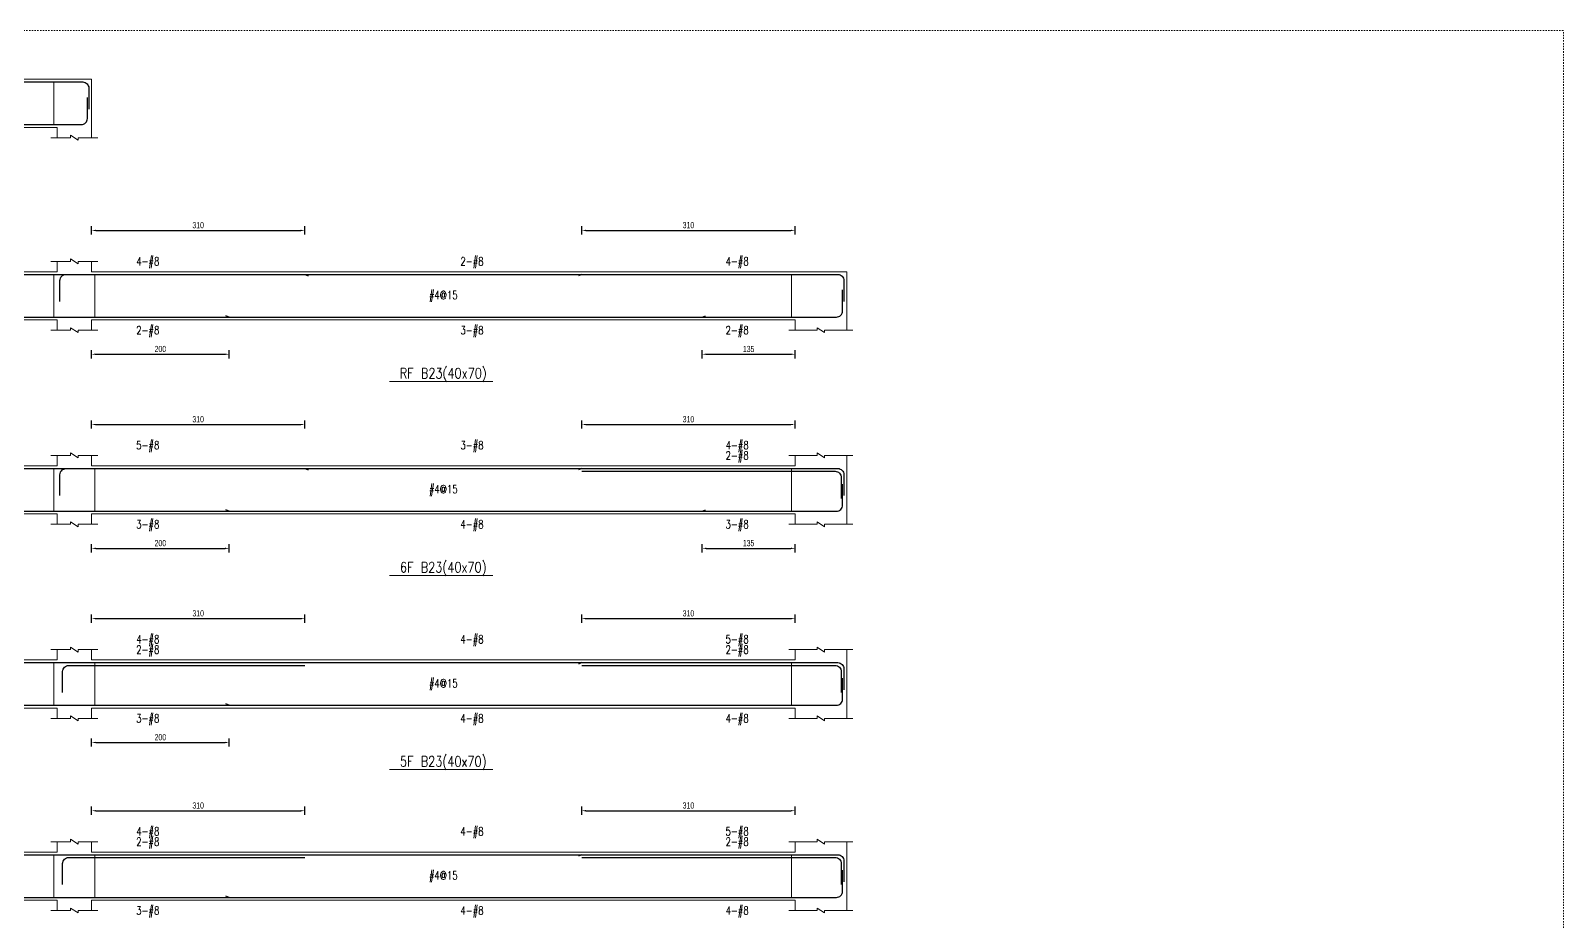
# Model space of a CAD drawing. Header units: millimetres. Extents: x 0 to 20200, y -8178 to -3000.
# Drawn here: x 13922 to 16150, y -4294 to -3000 of the extents above; entities that cross this region are included whole.
import ezdxf
from ezdxf.enums import TextEntityAlignment as Align

# ---------------------------------------------------------------- set-up
doc = ezdxf.new("R2010")
doc.units = ezdxf.units.MM
doc.linetypes.add('DOT', pattern=[4, 2, -2])
for name, color, linetype in [('stirrup-txt', 1, 'Continuous'), ('主筋文字', 1, 'Continuous'), ('主筋文字引線', 4, 'Continuous'), ('主筋線', 3, 'Continuous'), ('剪力筋文字引線', 2, 'Continuous'), ('剪力筋線', 1, 'Continuous'), ('圖框', 132, 'DOT'), ('尺寸標註-字串', 2, 'Continuous'), ('梁柱截斷記號', 3, 'Continuous'), ('梁跨名稱', 4, 'Continuous'), ('梁跨名稱底線', 2, 'Continuous'), ('邊界線', 2, 'Continuous')]:
    doc.layers.add(name, color=color, linetype=linetype)
doc.styles.add('note', font='txt', dxfattribs={"width": 0.666667, "height": 9})
doc.styles.add('txt', font='txt.shx', dxfattribs={"height": 0.2, "bigfont": 'chineset.shx'})
doc.dimstyles.new('BeamRebarDim', dxfattribs={"dimtxt": 12, "dimasz": 6, "dimexe": 6, "dimexo": 1, "dimgap": 3, "dimtad": 1, "dimdec": 0, "dimdsep": 46, "dimtxsty": 'note', "dimcen": 2.5, "dimclrd": 256, "dimclre": 256, "dimclrt": 256, "dimadec": 0, "dimazin": 0, "dimtfac": 1, "dimtmove": 0, "dimatfit": 3, "dimfxl": 1, "dimtolj": 1, "dimarcsym": 0})

# ---------------------------------------------------------------- blocks, each defined once
blk = doc.blocks.new('*D78')
at = {"layer": 'Defpoints', "color": 0}
for p in [(14320.9, -3290.3), (14010.9, -3297.3), (14320.9, -3297.3)]:
    blk.add_point(p, dxfattribs=at)
at = {"layer": '尺寸標註-字串', "lineweight": -2}
for p, q in [((14010.9, -3296.3), (14010.9, -3284.3)), ((14016.9, -3290.3), (14314.9, -3290.3)), ((14320.9, -3296.3), (14320.9, -3284.3))]:
    blk.add_line(p, q, dxfattribs=at)
at = {"layer": '尺寸標註-字串'}
for points in [[(14016.9, -3289.3), (14016.9, -3291.3), (14010.9, -3290.3)], [(14314.9, -3291.3), (14314.9, -3289.3), (14320.9, -3290.3)]]:
    blk.add_solid(points, dxfattribs=at)
at = {"layer": '尺寸標註-字串', "insert": (14165.9, -3282.7), "char_height": 9, "attachment_point": 5, "style": 'note'}
blk.add_mtext('\\A1;310', dxfattribs=at)
blk = doc.blocks.new('*D79')
at = {"layer": 'Defpoints', "color": 0}
for p in [(15033.4, -3290.3), (14723.4, -3297.3), (15033.4, -3297.3)]:
    blk.add_point(p, dxfattribs=at)
at = {"layer": '尺寸標註-字串', "lineweight": -2}
for p, q in [((14723.4, -3296.3), (14723.4, -3284.3)), ((14729.4, -3290.3), (15027.4, -3290.3)), ((15033.4, -3296.3), (15033.4, -3284.3))]:
    blk.add_line(p, q, dxfattribs=at)
at = {"layer": '尺寸標註-字串'}
for points in [[(14729.4, -3289.3), (14729.4, -3291.3), (14723.4, -3290.3)], [(15027.4, -3291.3), (15027.4, -3289.3), (15033.4, -3290.3)]]:
    blk.add_solid(points, dxfattribs=at)
at = {"layer": '尺寸標註-字串', "insert": (14878.4, -3282.7), "char_height": 9, "attachment_point": 5, "style": 'note'}
blk.add_mtext('\\A1;310', dxfattribs=at)
blk = doc.blocks.new('*D80')
at = {"layer": 'Defpoints', "color": 0}
for p in [(14210.9, -3470.3), (14010.9, -3477.3), (14210.9, -3477.3)]:
    blk.add_point(p, dxfattribs=at)
at = {"layer": '尺寸標註-字串', "lineweight": -2}
for p, q in [((14010.9, -3476.3), (14010.9, -3464.3)), ((14016.9, -3470.3), (14204.9, -3470.3)), ((14210.9, -3476.3), (14210.9, -3464.3))]:
    blk.add_line(p, q, dxfattribs=at)
at = {"layer": '尺寸標註-字串'}
for points in [[(14016.9, -3469.3), (14016.9, -3471.3), (14010.9, -3470.3)], [(14204.9, -3471.3), (14204.9, -3469.3), (14210.9, -3470.3)]]:
    blk.add_solid(points, dxfattribs=at)
at = {"layer": '尺寸標註-字串', "insert": (14110.9, -3462.7), "char_height": 9, "attachment_point": 5, "style": 'note'}
blk.add_mtext('\\A1;200', dxfattribs=at)
blk = doc.blocks.new('*D81')
at = {"layer": 'Defpoints', "color": 0}
for p in [(15033.4, -3470.3), (14898.4, -3477.3), (15033.4, -3477.3)]:
    blk.add_point(p, dxfattribs=at)
at = {"layer": '尺寸標註-字串', "lineweight": -2}
for p, q in [((14898.4, -3476.3), (14898.4, -3464.3)), ((14904.4, -3470.3), (15027.4, -3470.3)), ((15033.4, -3476.3), (15033.4, -3464.3))]:
    blk.add_line(p, q, dxfattribs=at)
at = {"layer": '尺寸標註-字串'}
for points in [[(14904.4, -3469.3), (14904.4, -3471.3), (14898.4, -3470.3)], [(15027.4, -3471.3), (15027.4, -3469.3), (15033.4, -3470.3)]]:
    blk.add_solid(points, dxfattribs=at)
at = {"layer": '尺寸標註-字串', "insert": (14965.9, -3462.7), "char_height": 9, "attachment_point": 5, "style": 'note'}
blk.add_mtext('\\A1;135', dxfattribs=at)
blk = doc.blocks.new('*D86')
at = {"layer": 'Defpoints', "color": 0}
for p in [(14010.9, -3579.4), (14320.9, -3572.4), (14320.9, -3579.4)]:
    blk.add_point(p, dxfattribs=at)
at = {"layer": '尺寸標註-字串', "lineweight": -2}
for p, q in [((14010.9, -3578.4), (14010.9, -3566.4)), ((14016.9, -3572.4), (14314.9, -3572.4)), ((14320.9, -3578.4), (14320.9, -3566.4))]:
    blk.add_line(p, q, dxfattribs=at)
at = {"layer": '尺寸標註-字串'}
for points in [[(14016.9, -3571.4), (14016.9, -3573.4), (14010.9, -3572.4)], [(14314.9, -3573.4), (14314.9, -3571.4), (14320.9, -3572.4)]]:
    blk.add_solid(points, dxfattribs=at)
at = {"layer": '尺寸標註-字串', "insert": (14165.9, -3564.8), "char_height": 9, "attachment_point": 5, "style": 'note'}
blk.add_mtext('\\A1;310', dxfattribs=at)
blk = doc.blocks.new('*D87')
at = {"layer": 'Defpoints', "color": 0}
for p in [(14723.4, -3579.4), (15033.4, -3572.4), (15033.4, -3579.4)]:
    blk.add_point(p, dxfattribs=at)
at = {"layer": '尺寸標註-字串', "lineweight": -2}
for p, q in [((14723.4, -3578.4), (14723.4, -3566.4)), ((14729.4, -3572.4), (15027.4, -3572.4)), ((15033.4, -3578.4), (15033.4, -3566.4))]:
    blk.add_line(p, q, dxfattribs=at)
at = {"layer": '尺寸標註-字串'}
for points in [[(14729.4, -3571.4), (14729.4, -3573.4), (14723.4, -3572.4)], [(15027.4, -3573.4), (15027.4, -3571.4), (15033.4, -3572.4)]]:
    blk.add_solid(points, dxfattribs=at)
at = {"layer": '尺寸標註-字串', "insert": (14878.4, -3564.8), "char_height": 9, "attachment_point": 5, "style": 'note'}
blk.add_mtext('\\A1;310', dxfattribs=at)
blk = doc.blocks.new('*D88')
at = {"layer": 'Defpoints', "color": 0}
for p in [(14010.9, -3759.4), (14210.9, -3752.4), (14210.9, -3759.4)]:
    blk.add_point(p, dxfattribs=at)
at = {"layer": '尺寸標註-字串', "lineweight": -2}
for p, q in [((14010.9, -3758.4), (14010.9, -3746.4)), ((14016.9, -3752.4), (14204.9, -3752.4)), ((14210.9, -3758.4), (14210.9, -3746.4))]:
    blk.add_line(p, q, dxfattribs=at)
at = {"layer": '尺寸標註-字串'}
for points in [[(14016.9, -3751.4), (14016.9, -3753.4), (14010.9, -3752.4)], [(14204.9, -3753.4), (14204.9, -3751.4), (14210.9, -3752.4)]]:
    blk.add_solid(points, dxfattribs=at)
at = {"layer": '尺寸標註-字串', "insert": (14110.9, -3744.8), "char_height": 9, "attachment_point": 5, "style": 'note'}
blk.add_mtext('\\A1;200', dxfattribs=at)
blk = doc.blocks.new('*D89')
at = {"layer": 'Defpoints', "color": 0}
for p in [(14898.4, -3759.4), (15033.4, -3752.4), (15033.4, -3759.4)]:
    blk.add_point(p, dxfattribs=at)
at = {"layer": '尺寸標註-字串', "lineweight": -2}
for p, q in [((14898.4, -3758.4), (14898.4, -3746.4)), ((14904.4, -3752.4), (15027.4, -3752.4)), ((15033.4, -3758.4), (15033.4, -3746.4))]:
    blk.add_line(p, q, dxfattribs=at)
at = {"layer": '尺寸標註-字串'}
for points in [[(14904.4, -3751.4), (14904.4, -3753.4), (14898.4, -3752.4)], [(15027.4, -3753.4), (15027.4, -3751.4), (15033.4, -3752.4)]]:
    blk.add_solid(points, dxfattribs=at)
at = {"layer": '尺寸標註-字串', "insert": (14965.9, -3744.8), "char_height": 9, "attachment_point": 5, "style": 'note'}
blk.add_mtext('\\A1;135', dxfattribs=at)
blk = doc.blocks.new('*D93')
at = {"layer": 'Defpoints', "color": 0}
for p in [(14010.9, -3861.5), (14320.9, -3854.5), (14320.9, -3861.5)]:
    blk.add_point(p, dxfattribs=at)
at = {"layer": '尺寸標註-字串', "lineweight": -2}
for p, q in [((14010.9, -3860.5), (14010.9, -3848.5)), ((14320.9, -3860.5), (14320.9, -3848.5)), ((14016.9, -3854.5), (14314.9, -3854.5))]:
    blk.add_line(p, q, dxfattribs=at)
at = {"layer": '尺寸標註-字串'}
for points in [[(14016.9, -3853.5), (14016.9, -3855.5), (14010.9, -3854.5)], [(14314.9, -3855.5), (14314.9, -3853.5), (14320.9, -3854.5)]]:
    blk.add_solid(points, dxfattribs=at)
at = {"layer": '尺寸標註-字串', "insert": (14165.9, -3846.9), "char_height": 9, "attachment_point": 5, "style": 'note'}
blk.add_mtext('\\A1;310', dxfattribs=at)
blk = doc.blocks.new('*D94')
at = {"layer": 'Defpoints', "color": 0}
for p in [(14723.4, -3861.5), (15033.4, -3854.5), (15033.4, -3861.5)]:
    blk.add_point(p, dxfattribs=at)
at = {"layer": '尺寸標註-字串', "lineweight": -2}
for p, q in [((14723.4, -3860.5), (14723.4, -3848.5)), ((15033.4, -3860.5), (15033.4, -3848.5)), ((14729.4, -3854.5), (15027.4, -3854.5))]:
    blk.add_line(p, q, dxfattribs=at)
at = {"layer": '尺寸標註-字串'}
for points in [[(14729.4, -3853.5), (14729.4, -3855.5), (14723.4, -3854.5)], [(15027.4, -3855.5), (15027.4, -3853.5), (15033.4, -3854.5)]]:
    blk.add_solid(points, dxfattribs=at)
at = {"layer": '尺寸標註-字串', "insert": (14878.4, -3846.9), "char_height": 9, "attachment_point": 5, "style": 'note'}
blk.add_mtext('\\A1;310', dxfattribs=at)
blk = doc.blocks.new('*D95')
at = {"layer": 'Defpoints', "color": 0}
for p in [(14010.9, -4041.5), (14210.9, -4034.5), (14210.9, -4041.5)]:
    blk.add_point(p, dxfattribs=at)
at = {"layer": '尺寸標註-字串', "lineweight": -2}
for p, q in [((14010.9, -4040.5), (14010.9, -4028.5)), ((14210.9, -4040.5), (14210.9, -4028.5)), ((14016.9, -4034.5), (14204.9, -4034.5))]:
    blk.add_line(p, q, dxfattribs=at)
at = {"layer": '尺寸標註-字串'}
for points in [[(14016.9, -4033.5), (14016.9, -4035.5), (14010.9, -4034.5)], [(14204.9, -4035.5), (14204.9, -4033.5), (14210.9, -4034.5)]]:
    blk.add_solid(points, dxfattribs=at)
at = {"layer": '尺寸標註-字串', "insert": (14110.9, -4026.9), "char_height": 9, "attachment_point": 5, "style": 'note'}
blk.add_mtext('\\A1;200', dxfattribs=at)
blk = doc.blocks.new('*D99')
at = {"layer": 'Defpoints', "color": 0}
for p in [(14010.9, -4140.7), (14320.9, -4133.7), (14320.9, -4140.7)]:
    blk.add_point(p, dxfattribs=at)
at = {"layer": '尺寸標註-字串', "lineweight": -2}
for p, q in [((14010.9, -4139.7), (14010.9, -4127.7)), ((14016.9, -4133.7), (14314.9, -4133.7)), ((14320.9, -4139.7), (14320.9, -4127.7))]:
    blk.add_line(p, q, dxfattribs=at)
at = {"layer": '尺寸標註-字串'}
for points in [[(14016.9, -4132.7), (14016.9, -4134.7), (14010.9, -4133.7)], [(14314.9, -4134.7), (14314.9, -4132.7), (14320.9, -4133.7)]]:
    blk.add_solid(points, dxfattribs=at)
at = {"layer": '尺寸標註-字串', "insert": (14165.9, -4126.1), "char_height": 9, "attachment_point": 5, "style": 'note'}
blk.add_mtext('\\A1;310', dxfattribs=at)
blk = doc.blocks.new('*D100')
at = {"layer": 'Defpoints', "color": 0}
for p in [(14723.4, -4140.7), (15033.4, -4133.7), (15033.4, -4140.7)]:
    blk.add_point(p, dxfattribs=at)
at = {"layer": '尺寸標註-字串', "lineweight": -2}
for p, q in [((14723.4, -4139.7), (14723.4, -4127.7)), ((14729.4, -4133.7), (15027.4, -4133.7)), ((15033.4, -4139.7), (15033.4, -4127.7))]:
    blk.add_line(p, q, dxfattribs=at)
at = {"layer": '尺寸標註-字串'}
for points in [[(14729.4, -4132.7), (14729.4, -4134.7), (14723.4, -4133.7)], [(15027.4, -4134.7), (15027.4, -4132.7), (15033.4, -4133.7)]]:
    blk.add_solid(points, dxfattribs=at)
at = {"layer": '尺寸標註-字串', "insert": (14878.4, -4126.1), "char_height": 9, "attachment_point": 5, "style": 'note'}
blk.add_mtext('\\A1;310', dxfattribs=at)

msp = doc.modelspace()

# ---------------------------------------------------------------- linework, layer by layer
at = {"layer": '主筋文字引線', "lineweight": 5}
for points in [[(14050.9, -3354.3, 0, 2.1, 0), (14050.9, -3348.3, 0, 0, 0), (14050.9, -3335.3, 0, 0, 0), (14070.9, -3335.3, 0, 0, 0)], [(14522.1, -3354.3, 0, 2.1, 0), (14522.1, -3348.3, 0, 0, 0), (14522.1, -3335.3, 0, 0, 0), (14542.1, -3335.3, 0, 0, 0)], [(14993.4, -3354.3, 0, 2.1, 0), (14993.4, -3348.3, 0, 0, 0), (14993.4, -3335.3, 0, 0, 0), (14973.4, -3335.3, 0, 0, 0)], [(14050.9, -3416.3, 0, 2.1, 0), (14050.9, -3422.3, 0, 0, 0), (14050.9, -3435.3, 0, 0, 0), (14070.9, -3435.3, 0, 0, 0)], [(14522.1, -3416.3, 0, 2.1, 0), (14522.1, -3422.3, 0, 0, 0), (14522.1, -3435.3, 0, 0, 0), (14542.1, -3435.3, 0, 0, 0)], [(14993.4, -3416.3, 0, 2.1, 0), (14993.4, -3422.3, 0, 0, 0), (14993.4, -3435.3, 0, 0, 0), (14973.4, -3435.3, 0, 0, 0)], [(14050.9, -3636.4, 0, 2.1, 0), (14050.9, -3630.4, 0, 0, 0), (14050.9, -3602.4, 0, 0, 0), (14070.9, -3602.4, 0, 0, 0)], [(14522.1, -3636.4, 0, 2.1, 0), (14522.1, -3630.4, 0, 0, 0), (14522.1, -3602.4, 0, 0, 0), (14542.1, -3602.4, 0, 0, 0)], [(14993.4, -3636.4, 0, 2.1, 0), (14993.4, -3630.4, 0, 0, 0), (14993.4, -3602.4, 0, 0, 0), (14973.4, -3602.4, 0, 0, 0)], [(14993.4, -3640.4, 0, 2.1, 0), (14993.4, -3634.4, 0, 0, 0), (14993.4, -3617.4, 0, 0, 0), (14973.4, -3617.4, 0, 0, 0)], [(14050.9, -3698.4, 0, 2.1, 0), (14050.9, -3704.4, 0, 0, 0), (14050.9, -3717.4, 0, 0, 0), (14070.9, -3717.4, 0, 0, 0)], [(14522.1, -3698.4, 0, 2.1, 0), (14522.1, -3704.4, 0, 0, 0), (14522.1, -3717.4, 0, 0, 0), (14542.1, -3717.4, 0, 0, 0)], [(14993.4, -3698.4, 0, 2.1, 0), (14993.4, -3704.4, 0, 0, 0), (14993.4, -3717.4, 0, 0, 0), (14973.4, -3717.4, 0, 0, 0)], [(14050.9, -3918.5, 0, 2.1, 0), (14050.9, -3912.5, 0, 0, 0), (14050.9, -3884.5, 0, 0, 0), (14070.9, -3884.5, 0, 0, 0)], [(14522.1, -3918.5, 0, 2.1, 0), (14522.1, -3912.5, 0, 0, 0), (14522.1, -3884.5, 0, 0, 0), (14542.1, -3884.5, 0, 0, 0)], [(14993.4, -3918.5, 0, 2.1, 0), (14993.4, -3912.5, 0, 0, 0), (14993.4, -3884.5, 0, 0, 0), (14973.4, -3884.5, 0, 0, 0)], [(14050.9, -3922.5, 0, 2.1, 0), (14050.9, -3916.5, 0, 0, 0), (14050.9, -3899.5, 0, 0, 0), (14070.9, -3899.5, 0, 0, 0)], [(14993.4, -3922.5, 0, 2.1, 0), (14993.4, -3916.5, 0, 0, 0), (14993.4, -3899.5, 0, 0, 0), (14973.4, -3899.5, 0, 0, 0)], [(14050.9, -3980.5, 0, 2.1, 0), (14050.9, -3986.5, 0, 0, 0), (14050.9, -3999.5, 0, 0, 0), (14070.9, -3999.5, 0, 0, 0)], [(14522.1, -3980.5, 0, 2.1, 0), (14522.1, -3986.5, 0, 0, 0), (14522.1, -3999.5, 0, 0, 0), (14542.1, -3999.5, 0, 0, 0)], [(14993.4, -3980.5, 0, 2.1, 0), (14993.4, -3986.5, 0, 0, 0), (14993.4, -3999.5, 0, 0, 0), (14973.4, -3999.5, 0, 0, 0)], [(14050.9, -4197.7, 0, 2.1, 0), (14050.9, -4191.7, 0, 0, 0), (14050.9, -4163.7, 0, 0, 0), (14070.9, -4163.7, 0, 0, 0)], [(14522.1, -4197.7, 0, 2.1, 0), (14522.1, -4191.7, 0, 0, 0), (14522.1, -4163.7, 0, 0, 0), (14542.1, -4163.7, 0, 0, 0)], [(14993.4, -4197.7, 0, 2.1, 0), (14993.4, -4191.7, 0, 0, 0), (14993.4, -4163.7, 0, 0, 0), (14973.4, -4163.7, 0, 0, 0)], [(14050.9, -4201.7, 0, 2.1, 0), (14050.9, -4195.7, 0, 0, 0), (14050.9, -4178.7, 0, 0, 0), (14070.9, -4178.7, 0, 0, 0)], [(14993.4, -4201.7, 0, 2.1, 0), (14993.4, -4195.7, 0, 0, 0), (14993.4, -4178.7, 0, 0, 0), (14973.4, -4178.7, 0, 0, 0)], [(14050.9, -4259.7, 0, 2.1, 0), (14050.9, -4265.7, 0, 0, 0), (14050.9, -4278.7, 0, 0, 0), (14070.9, -4278.7, 0, 0, 0)], [(14522.1, -4259.7, 0, 2.1, 0), (14522.1, -4265.7, 0, 0, 0), (14522.1, -4278.7, 0, 0, 0), (14542.1, -4278.7, 0, 0, 0)], [(14993.4, -4259.7, 0, 2.1, 0), (14993.4, -4265.7, 0, 0, 0), (14993.4, -4278.7, 0, 0, 0), (14973.4, -4278.7, 0, 0, 0)]]:
    msp.add_lwpolyline(points, format="xyseb", dxfattribs=at)
at = {"layer": '主筋線', "lineweight": 30}
for points in [[(13355.9, -3074.6), (13960.9, -3074.6)], [(13355.9, -3136.6), (13960.9, -3136.6)], [(13355.9, -3354.3), (13960.9, -3354.3)], [(13960.9, -3354.3), (14010.9, -3354.3)], [(13960.9, -3354.3), (14010.9, -3354.3)], [(14010.9, -3354.3), (14320.9, -3354.3)], [(14320.9, -3354.3), (14723.4, -3354.3)], [(14320.9, -3354.3), (14325.9, -3356.3)], [(14723.4, -3354.3), (14718.4, -3356.3)], [(14723.4, -3354.3), (15033.4, -3354.3)], [(13355.9, -3416.3), (13960.9, -3416.3)], [(13960.9, -3416.3), (14010.9, -3416.3)], [(13960.9, -3416.3), (14010.9, -3416.3)], [(14010.9, -3416.3), (14210.9, -3416.3)], [(14210.9, -3416.3), (14205.9, -3414.3)], [(14210.9, -3416.3), (14898.4, -3416.3)], [(14898.4, -3416.3), (14903.4, -3414.3)], [(14898.4, -3416.3), (15033.4, -3416.3)], [(13355.9, -3636.4), (13960.9, -3636.4)], [(13960.9, -3636.4), (14010.9, -3636.4)], [(13960.9, -3636.4), (14010.9, -3636.4)], [(14010.9, -3636.4), (14320.9, -3636.4)], [(14320.9, -3636.4), (14723.4, -3636.4)], [(14320.9, -3636.4), (14325.9, -3638.4)], [(14723.4, -3636.4), (14718.4, -3638.4)], [(14723.4, -3636.4), (15033.4, -3636.4)], [(14723.4, -3640.4), (15033.4, -3640.4)], [(14210.9, -3698.4), (14205.9, -3696.4)], [(14898.4, -3698.4), (14903.4, -3696.4)], [(13355.9, -3698.4), (13960.9, -3698.4)], [(13960.9, -3698.4), (14010.9, -3698.4)], [(13960.9, -3698.4), (14010.9, -3698.4)], [(14010.9, -3698.4), (14210.9, -3698.4)], [(14210.9, -3698.4), (14898.4, -3698.4)], [(14898.4, -3698.4), (15033.4, -3698.4)], [(13355.9, -3918.5), (13960.9, -3918.5)], [(13960.9, -3918.5), (14010.9, -3918.5)], [(13960.9, -3918.5), (14010.9, -3918.5)], [(14010.9, -3918.5), (14723.4, -3918.5)], [(14723.4, -3918.5), (14718.4, -3920.5)], [(14723.4, -3918.5), (15033.4, -3918.5)], [(14010.9, -3922.5), (14320.9, -3922.5)], [(14723.4, -3922.5), (15033.4, -3922.5)], [(13355.9, -3980.5), (13960.9, -3980.5)], [(13960.9, -3980.5), (14010.9, -3980.5)], [(13960.9, -3980.5), (14010.9, -3980.5)], [(14010.9, -3980.5), (14210.9, -3980.5)], [(14210.9, -3980.5), (14205.9, -3978.5)], [(14210.9, -3980.5), (15033.4, -3980.5)], [(13355.9, -4197.7), (13960.9, -4197.7)], [(13960.9, -4197.7), (14010.9, -4197.7)], [(13960.9, -4197.7), (14010.9, -4197.7)], [(14010.9, -4197.7), (14723.4, -4197.7)], [(14010.9, -4201.7), (14320.9, -4201.7)], [(14723.4, -4197.7), (14718.4, -4199.7)], [(14723.4, -4197.7), (15033.4, -4197.7)], [(14723.4, -4201.7), (15033.4, -4201.7)], [(13355.9, -4259.7), (13960.9, -4259.7)], [(13960.9, -4259.7), (14010.9, -4259.7)], [(13960.9, -4259.7), (14010.9, -4259.7)], [(14010.9, -4259.7), (14210.9, -4259.7)], [(14210.9, -4259.7), (14205.9, -4257.7)], [(14210.9, -4259.7), (15033.4, -4259.7)]]:
    msp.add_lwpolyline(points, dxfattribs=at)
for points in [[(13960.9, -3074.6), (13998, -3074.6, -0.414214), (14006.9, -3083.5), (14006.9, -3114)], [(13960.9, -3136.6), (13996, -3136.6, 0.414214), (14004.9, -3127.7), (14004.9, -3097.3)], [(13964.9, -3393.7), (13964.9, -3363.2, -0.414214), (13973.8, -3354.3), (14010.9, -3354.3)], [(15033.4, -3354.3), (15095.5, -3354.3, -0.414214), (15104.4, -3363.2), (15104.4, -3393.7)], [(15033.4, -3416.3), (15093.5, -3416.3, 0.414214), (15102.4, -3407.4), (15102.4, -3376.9)], [(13964.9, -3675.8), (13964.9, -3645.3, -0.414214), (13973.8, -3636.4), (14010.9, -3636.4)], [(15033.4, -3636.4), (15095.5, -3636.4, -0.414214), (15104.4, -3645.3), (15104.4, -3675.8)], [(15033.4, -3640.4), (15091.5, -3640.4, -0.414214), (15100.4, -3649.3), (15100.4, -3679.8)], [(15033.4, -3698.4), (15093.5, -3698.4, 0.414214), (15102.4, -3689.5), (15102.4, -3659.1)], [(15033.4, -3918.5), (15095.5, -3918.5, -0.414214), (15104.4, -3927.4), (15104.4, -3957.9)], [(13968.9, -3961.9), (13968.9, -3931.4, -0.414214), (13977.8, -3922.5), (14010.9, -3922.5)], [(15033.4, -3922.5), (15091.5, -3922.5, -0.414214), (15100.4, -3931.4), (15100.4, -3961.9)], [(15033.4, -3980.5), (15093.5, -3980.5, 0.414214), (15102.4, -3971.6), (15102.4, -3941.2)], [(13968.9, -4241.1), (13968.9, -4210.6, -0.414214), (13977.8, -4201.7), (14010.9, -4201.7)], [(15033.4, -4197.7), (15095.5, -4197.7, -0.414214), (15104.4, -4206.6), (15104.4, -4237.1)], [(15033.4, -4201.7), (15091.5, -4201.7, -0.414214), (15100.4, -4210.6), (15100.4, -4241.1)], [(15033.4, -4259.7), (15093.5, -4259.7, 0.414214), (15102.4, -4250.8), (15102.4, -4220.3)]]:
    msp.add_lwpolyline(points, format="xyb", dxfattribs=at)
at = {"layer": '剪力筋文字引線', "lineweight": 5}
for points in [[(13955.9, -3105.6, 0, 2.1, 0), (13949.9, -3105.6, 0, 0, 0), (13923.9, -3105.6, 0, 0, 0)], [(13955.9, -3385.3, 0, 2.1, 0), (13949.9, -3385.3, 0, 0, 0), (13923.9, -3385.3, 0, 0, 0)], [(14015.9, -3385.3, 0, 2.1, 0), (14021.9, -3385.3, 0, 0, 0), (14495.1, -3385.3, 0, 0, 0)], [(15028.4, -3385.3, 0, 2.1, 0), (15022.4, -3385.3, 0, 0, 0), (14549.1, -3385.3, 0, 0, 0)], [(13955.9, -3667.4, 0, 2.1, 0), (13949.9, -3667.4, 0, 0, 0), (13923.9, -3667.4, 0, 0, 0)], [(14015.9, -3667.4, 0, 2.1, 0), (14021.9, -3667.4, 0, 0, 0), (14495.1, -3667.4, 0, 0, 0)], [(15028.4, -3667.4, 0, 2.1, 0), (15022.4, -3667.4, 0, 0, 0), (14549.1, -3667.4, 0, 0, 0)], [(13955.9, -3949.5, 0, 2.1, 0), (13949.9, -3949.5, 0, 0, 0), (13923.9, -3949.5, 0, 0, 0)], [(14015.9, -3949.5, 0, 2.1, 0), (14021.9, -3949.5, 0, 0, 0), (14495.1, -3949.5, 0, 0, 0)], [(15028.4, -3949.5, 0, 2.1, 0), (15022.4, -3949.5, 0, 0, 0), (14549.1, -3949.5, 0, 0, 0)], [(13955.9, -4228.7, 0, 2.1, 0), (13949.9, -4228.7, 0, 0, 0), (13685.4, -4228.7, 0, 0, 0)], [(14015.9, -4228.7, 0, 2.1, 0), (14021.9, -4228.7, 0, 0, 0), (14495.1, -4228.7, 0, 0, 0)], [(15028.4, -4228.7, 0, 2.1, 0), (15022.4, -4228.7, 0, 0, 0), (14549.1, -4228.7, 0, 0, 0)]]:
    msp.add_lwpolyline(points, format="xyseb", dxfattribs=at)
at = {"layer": '剪力筋線', "lineweight": 5}
for points in [[(13955.9, -3074.4), (13955.9, -3136.8)], [(13955.9, -3354.1), (13955.9, -3416.5)], [(14015.9, -3354.1), (14015.9, -3416.5)], [(15028.4, -3354.1), (15028.4, -3416.5)], [(13955.9, -3636.2), (13955.9, -3698.6)], [(14015.9, -3636.2), (14015.9, -3698.6)], [(15028.4, -3636.2), (15028.4, -3698.6)], [(13955.9, -3918.4), (13955.9, -3980.7)], [(14015.9, -3918.4), (14015.9, -3980.7)], [(15028.4, -3918.4), (15028.4, -3980.7)], [(13955.9, -4197.5), (13955.9, -4259.9)], [(14015.9, -4197.5), (14015.9, -4259.9)], [(15028.4, -4197.5), (15028.4, -4259.9)]]:
    msp.add_lwpolyline(points, dxfattribs=at)
at = {"layer": '圖框', "lineweight": 5}
msp.add_lwpolyline([(12150, -5564), (16150, -5564), (16150, -3000), (12150, -3000), (12150, -5564)], dxfattribs=at)
at = {"layer": '梁柱截斷記號', "lineweight": 5}
for points in [[(13951.9, -3155.6), (13980.5, -3155.6), (13980.5, -3152), (13991.3, -3159.2), (13991.3, -3155.6), (14019.9, -3155.6)], [(13951.9, -3335.3), (13980.5, -3335.3), (13980.5, -3331.7), (13991.3, -3338.9), (13991.3, -3335.3), (14019.9, -3335.3)], [(13951.9, -3435.3), (13980.5, -3435.3), (13980.5, -3431.7), (13991.3, -3438.9), (13991.3, -3435.3), (14019.9, -3435.3)], [(15024.4, -3435.3), (15065.5, -3435.3), (15065.5, -3431.7), (15076.3, -3438.9), (15076.3, -3435.3), (15117.4, -3435.3)], [(13951.9, -3617.4), (13980.5, -3617.4), (13980.5, -3613.8), (13991.3, -3621), (13991.3, -3617.4), (14019.9, -3617.4)], [(15024.4, -3617.4), (15065.5, -3617.4), (15065.5, -3613.8), (15076.3, -3621), (15076.3, -3617.4), (15117.4, -3617.4)], [(13951.9, -3717.4), (13980.5, -3717.4), (13980.5, -3713.8), (13991.3, -3721), (13991.3, -3717.4), (14019.9, -3717.4)], [(15024.4, -3717.4), (15065.5, -3717.4), (15065.5, -3713.8), (15076.3, -3721), (15076.3, -3717.4), (15117.4, -3717.4)], [(13951.9, -3899.5), (13980.5, -3899.5), (13980.5, -3895.9), (13991.3, -3903.1), (13991.3, -3899.5), (14019.9, -3899.5)], [(15024.4, -3899.5), (15065.5, -3899.5), (15065.5, -3895.9), (15076.3, -3903.1), (15076.3, -3899.5), (15117.4, -3899.5)], [(13951.9, -3999.5), (13980.5, -3999.5), (13980.5, -3995.9), (13991.3, -4003.1), (13991.3, -3999.5), (14019.9, -3999.5)], [(15024.4, -3999.5), (15065.5, -3999.5), (15065.5, -3995.9), (15076.3, -4003.1), (15076.3, -3999.5), (15117.4, -3999.5)], [(13951.9, -4178.7), (13980.5, -4178.7), (13980.5, -4175.1), (13991.3, -4182.3), (13991.3, -4178.7), (14019.9, -4178.7)], [(15024.4, -4178.7), (15065.5, -4178.7), (15065.5, -4175.1), (15076.3, -4182.3), (15076.3, -4178.7), (15117.4, -4178.7)], [(13951.9, -4278.7), (13980.5, -4278.7), (13980.5, -4275.1), (13991.3, -4282.3), (13991.3, -4278.7), (14019.9, -4278.7)], [(15024.4, -4278.7), (15065.5, -4278.7), (15065.5, -4275.1), (15076.3, -4282.3), (15076.3, -4278.7), (15117.4, -4278.7)]]:
    msp.add_lwpolyline(points, dxfattribs=at)
at = {"layer": '梁跨名稱底線', "lineweight": 5}
for points in [[(14444.1, -3509.8), (14594.1, -3509.8)], [(14444.1, -3791.9), (14594.1, -3791.9)], [(14444.1, -4074), (14594.1, -4074)]]:
    msp.add_lwpolyline(points, dxfattribs=at)
at = {"layer": '邊界線', "lineweight": 5}
for points in [[(13355.9, -3070.6), (13960.9, -3070.6)], [(13960.9, -3070.6), (14010.9, -3070.6)], [(14010.9, -3070.6), (14010.9, -3140.6)], [(13355.9, -3140.6), (13960.9, -3140.6)], [(13960.9, -3155.6), (13960.9, -3140.6)], [(14010.9, -3140.6), (14010.9, -3155.6)], [(13960.9, -3350.3), (13960.9, -3335.3)], [(14010.9, -3350.3), (14010.9, -3335.3)], [(13355.9, -3350.3), (13960.9, -3350.3)], [(14010.9, -3350.3), (15033.4, -3350.3)], [(15033.4, -3350.3), (15108.4, -3350.3)], [(15108.4, -3350.3), (15108.4, -3420.3)], [(13355.9, -3420.3), (13960.9, -3420.3)], [(13960.9, -3435.3), (13960.9, -3420.3)], [(14010.9, -3435.3), (14010.9, -3420.3)], [(14010.9, -3420.3), (15033.4, -3420.3)], [(15033.4, -3435.3), (15033.4, -3420.3)], [(15108.4, -3420.3), (15108.4, -3435.3)], [(13960.9, -3632.4), (13960.9, -3617.4)], [(14010.9, -3632.4), (14010.9, -3617.4)], [(15033.4, -3632.4), (15033.4, -3617.4)], [(15108.4, -3632.4), (15108.4, -3617.4)], [(13355.9, -3632.4), (13960.9, -3632.4)], [(14010.9, -3632.4), (15033.4, -3632.4)], [(15108.4, -3702.4), (15108.4, -3632.4)], [(13355.9, -3702.4), (13960.9, -3702.4)], [(13960.9, -3717.4), (13960.9, -3702.4)], [(14010.9, -3717.4), (14010.9, -3702.4)], [(14010.9, -3702.4), (15033.4, -3702.4)], [(15033.4, -3717.4), (15033.4, -3702.4)], [(15108.4, -3717.4), (15108.4, -3702.4)], [(13355.9, -3914.5), (13960.9, -3914.5)], [(13960.9, -3914.5), (13960.9, -3899.5)], [(14010.9, -3914.5), (14010.9, -3899.5)], [(14010.9, -3914.5), (15033.4, -3914.5)], [(15033.4, -3914.5), (15033.4, -3899.5)], [(15108.4, -3914.5), (15108.4, -3899.5)], [(15108.4, -3984.5), (15108.4, -3914.5)], [(13355.9, -3984.5), (13960.9, -3984.5)], [(13960.9, -3999.5), (13960.9, -3984.5)], [(14010.9, -3999.5), (14010.9, -3984.5)], [(14010.9, -3984.5), (15033.4, -3984.5)], [(15033.4, -3999.5), (15033.4, -3984.5)], [(15108.4, -3999.5), (15108.4, -3984.5)], [(13960.9, -4193.7), (13960.9, -4178.7)], [(14010.9, -4193.7), (14010.9, -4178.7)], [(15033.4, -4193.7), (15033.4, -4178.7)], [(15108.4, -4193.7), (15108.4, -4178.7)], [(13355.9, -4193.7), (13960.9, -4193.7)], [(14010.9, -4193.7), (15033.4, -4193.7)], [(15108.4, -4263.7), (15108.4, -4193.7)], [(13355.9, -4263.7), (13960.9, -4263.7)], [(13960.9, -4278.7), (13960.9, -4263.7)], [(14010.9, -4278.7), (14010.9, -4263.7)], [(14010.9, -4263.7), (15033.4, -4263.7)], [(15033.4, -4278.7), (15033.4, -4263.7)], [(15108.4, -4278.7), (15108.4, -4263.7)]]:
    msp.add_lwpolyline(points, dxfattribs=at)

# ---------------------------------------------------------------- texts
at = {"layer": 'stirrup-txt', "style": 'txt', "width": 0.75}
for p in [(14522.1, -3390.3), (14522.1, -3672.4), (14522.1, -3954.5), (14522.1, -4233.7)]:
    msp.add_text('#4@15', height=12, dxfattribs=at).set_placement(p, align=Align.CENTER)
at = {"layer": '主筋文字', "style": 'txt', "width": 0.75}
for s, p in [('4-#8', (14075.9, -3335.3)), ('2-#8', (14547.1, -3335.3)), ('4-#8', (14932.4, -3335.3)), ('2-#8', (14075.9, -3435.3)), ('3-#8', (14547.1, -3435.3)), ('2-#8', (14932.4, -3435.3)), ('5-#8', (14075.9, -3602.4)), ('3-#8', (14547.1, -3602.4)), ('4-#8', (14932.4, -3602.4)), ('2-#8', (14932.4, -3617.4)), ('3-#8', (14075.9, -3717.4)), ('4-#8', (14547.1, -3717.4)), ('3-#8', (14932.4, -3717.4)), ('4-#8', (14075.9, -3884.5)), ('2-#8', (14075.9, -3899.5)), ('4-#8', (14547.1, -3884.5)), ('5-#8', (14932.4, -3884.5)), ('2-#8', (14932.4, -3899.5)), ('3-#8', (14075.9, -3999.5)), ('4-#8', (14547.1, -3999.5)), ('4-#8', (14932.4, -3999.5)), ('4-#8', (14075.9, -4163.7)), ('4-#8', (14547.1, -4163.7)), ('5-#8', (14932.4, -4163.7)), ('2-#8', (14075.9, -4178.7)), ('2-#8', (14932.4, -4178.7)), ('3-#8', (14075.9, -4278.7)), ('4-#8', (14547.1, -4278.7)), ('4-#8', (14932.4, -4278.7))]:
    msp.add_text(s, height=12, dxfattribs=at).set_placement(p, align=Align.MIDDLE_LEFT)
at = {"layer": '梁跨名稱', "style": 'txt', "width": 0.8}
for s, p in [('RF B23(40x70)', (14522.1, -3505.3)), ('6F B23(40x70)', (14522.1, -3787.4)), ('5F B23(40x70)', (14522.1, -4069.5))]:
    msp.add_text(s, height=15, dxfattribs=at).set_placement(p, align=Align.CENTER)

# ---------------------------------------------------------------- dimensions: what is measured, and where the dimension line sits
at = {"layer": '尺寸標註-字串'}
for base, p1, p2, picture, middle in [((14320.9, -3290.3), (14010.9, -3297.3), (14320.9, -3297.3), '*D78', (14165.9, -3282.7)), ((15033.4, -3290.3), (14723.4, -3297.3), (15033.4, -3297.3), '*D79', (14878.4, -3282.7)), ((14210.9, -3470.3), (14010.9, -3477.3), (14210.9, -3477.3), '*D80', (14110.9, -3462.7)), ((15033.4, -3470.3), (14898.4, -3477.3), (15033.4, -3477.3), '*D81', (14965.9, -3462.7)), ((14320.9, -3572.4), (14010.9, -3579.4), (14320.9, -3579.4), '*D86', (14165.9, -3564.8)), ((15033.4, -3572.4), (14723.4, -3579.4), (15033.4, -3579.4), '*D87', (14878.4, -3564.8)), ((14210.9, -3752.4), (14010.9, -3759.4), (14210.9, -3759.4), '*D88', (14110.9, -3744.8)), ((15033.4, -3752.4), (14898.4, -3759.4), (15033.4, -3759.4), '*D89', (14965.9, -3744.8)), ((14320.9, -3854.5), (14010.9, -3861.5), (14320.9, -3861.5), '*D93', (14165.9, -3846.9)), ((15033.4, -3854.5), (14723.4, -3861.5), (15033.4, -3861.5), '*D94', (14878.4, -3846.9)), ((14210.9, -4034.5), (14010.9, -4041.5), (14210.9, -4041.5), '*D95', (14110.9, -4026.9)), ((14320.9, -4133.7), (14010.9, -4140.7), (14320.9, -4140.7), '*D99', (14165.9, -4126.1)), ((15033.4, -4133.7), (14723.4, -4140.7), (15033.4, -4140.7), '*D100', (14878.4, -4126.1))]:
    dim = msp.add_linear_dim(base=base, p1=p1, p2=p2, dimstyle='BeamRebarDim', dxfattribs=at)
    dim.commit()
    dim.dimension.update_dxf_attribs({"geometry": picture, "text_midpoint": middle})

doc.saveas('drawing.dxf')
